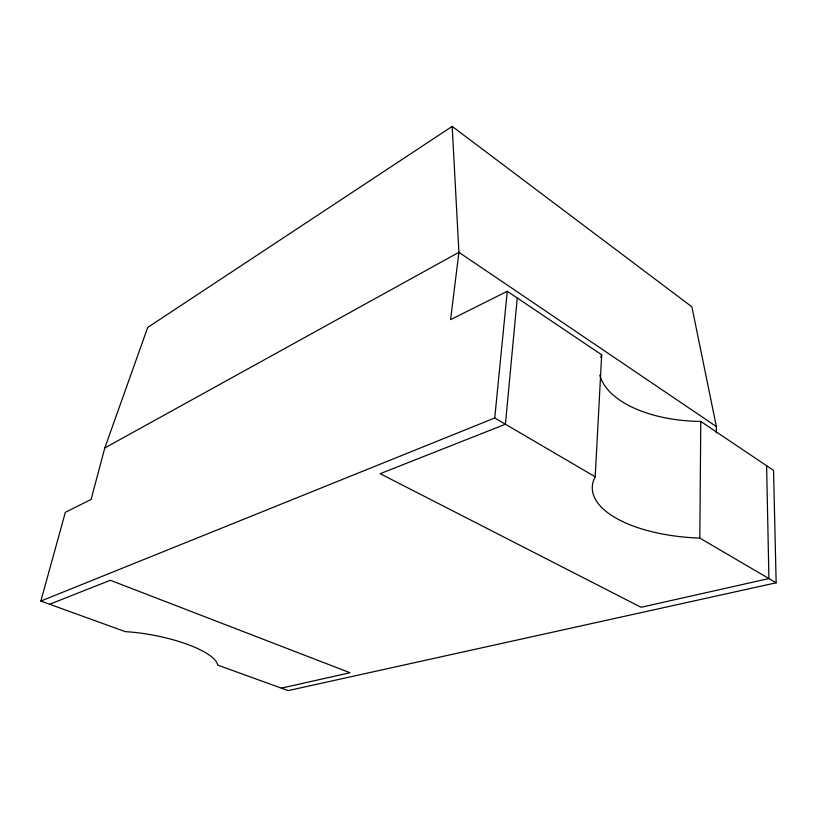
<?xml version="1.0" encoding="UTF-8"?>
<svg xmlns="http://www.w3.org/2000/svg" width="817" height="817" viewBox="0 0 817 817"><rect width="100%" height="100%" fill="white"/><g stroke="black" fill="none" stroke-linecap="round" stroke-linejoin="round"><path stroke-width="1.23" d="M716.356 432.867L716.366 426.545L691.887 306.824L452.179 126.39L147.714 327.433L104.821 447.93L91.085 499.442L65.35 512.32L40.85 601.067L125.277 631.643A68.168 19.128 10.9 0 1 217.669 665.099L288.146 690.61L776.15 582.797L773.546 470.388L700.782 421.449A106.69 55.107 -0.9 0 1 599.79 375.044M776.15 582.797L699.822 538.086L700.782 421.449M699.822 538.086A112.593 48.795 1 0 1 595.195 476.811L601.69 354.803L507.265 291.281L450.586 319.631L458.909 252.32L452.179 126.39M517.253 298.001L505.406 424.227L380.171 473.697L641.059 607.286L768.909 578.559L766.622 465.741M40.85 601.067L494.745 417.977L507.265 291.281M104.821 447.93L458.909 252.32L716.366 426.545M49.623 604.253L110.326 580.274L349.962 672.728L281.344 688.149M494.745 417.977L595.195 476.811M600.709 357.172A106.69 55.107 -0.9 0 1 601.69 354.803"/></g></svg>
